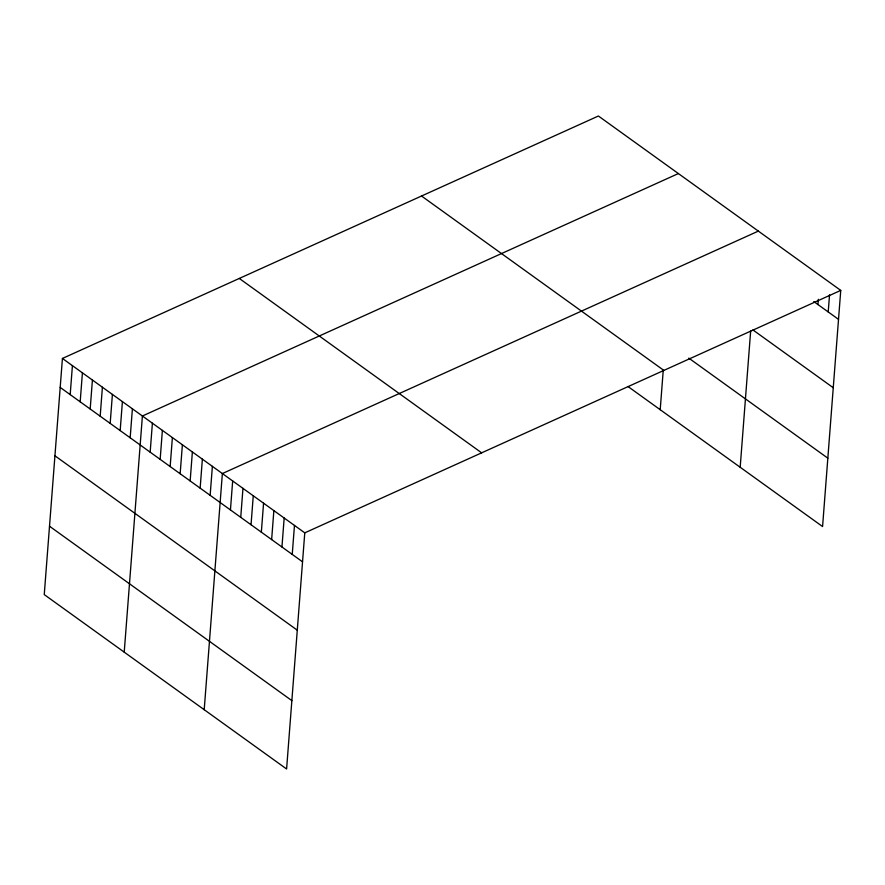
<?xml version="1.0" encoding="UTF-8"?>
<svg xmlns="http://www.w3.org/2000/svg" width="885" height="885" viewBox="0 0 885 885"><rect width="100%" height="100%" fill="white"/><g stroke="black" fill="none" stroke-linecap="round" stroke-linejoin="round"><path stroke-width="1.33" d="M62.426 358.447L44.25 594.598L286.596 768.988L304.772 532.847L62.426 358.447L598.404 116.012L840.75 290.402L822.574 526.553L627.996 386.524M70.192 394.61L72.415 365.649M80.181 401.801L82.416 372.839M90.181 409.003L92.416 380.03M100.182 416.193L102.406 387.232M110.171 423.384L112.406 394.422M120.172 430.586L122.407 401.613M130.172 437.776L132.396 408.804M124.221 652.145L142.397 416.005L678.375 173.56M150.162 452.158L152.397 423.196M160.163 459.359L162.386 430.387M170.152 466.55L172.387 437.577M180.153 473.74L182.387 444.779M190.153 480.942L192.377 451.969M200.143 488.133L202.377 459.16M210.143 495.323L212.378 466.362M204.203 709.704L222.367 473.552L758.356 231.107M230.443 509.926L232.666 480.964M240.742 517.338L242.966 488.376M251.041 524.75L253.265 495.788M261.341 532.162L263.564 503.2M271.64 539.573L273.863 510.612M281.939 546.985L284.173 518.024M292.238 554.397L294.473 525.436M660.21 409.711L663.23 370.461M740.181 467.258L750.657 331.056M817.917 304.54L818.326 299.274M828.216 311.951L829.544 294.838M304.772 532.847L840.75 290.402M813.802 301.575L838.526 319.363M752.925 329.928L833.261 387.741M688.795 358.126L827.84 458.176M421.526 196.016L663.872 370.406M239.293 278.443L481.639 452.832M60.191 387.42L302.537 561.809M54.936 455.786L297.283 630.175M49.516 526.232L291.862 700.621"/></g></svg>
